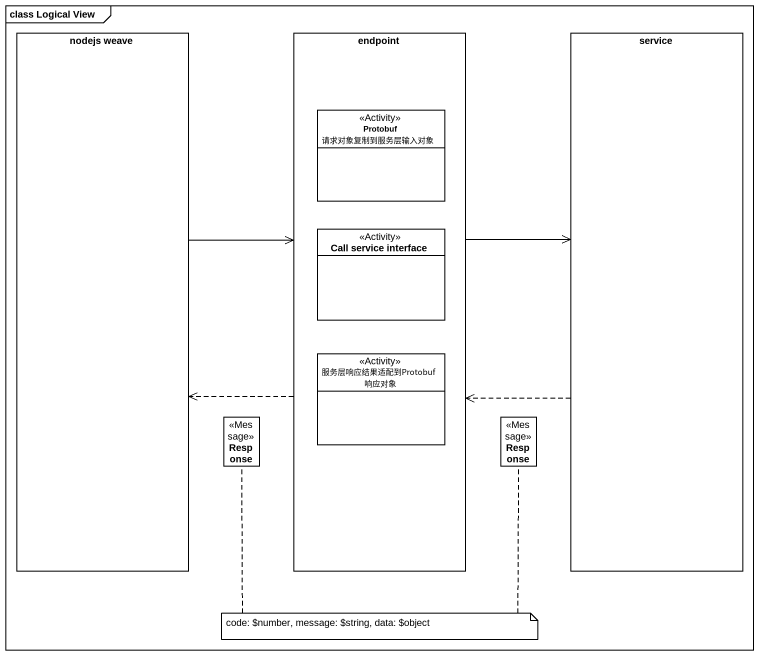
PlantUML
@startuml
mainframe class Logical View
allowmixing
hide circle
hide empty members
rectangle "nodejs weave" as nodejs_weave
rectangle endpoint {
  class "Protobuf 请求对象复制到服务层输入对象" as Protobuf_请求对象复制到服务层输入对象 <<Activity>>
  class "Call service interface" as Call_service_interface <<Activity>>
  class "服务层响应结果适配到Protobuf 响应对象" as 服务层响应结果适配到Protobuf_响应对象 <<Activity>>
}
rectangle service
class Response <<Message>>
class "Response" as Response_2 <<Message>>
nodejs_weave -right-> endpoint
endpoint .left.> nodejs_weave
endpoint -right-> service
service .left.> endpoint
note as N1
  code: ~$number, message: ~$string, data: ~$object
end note
N1 .. Response
N1 .. Response_2
@enduml
